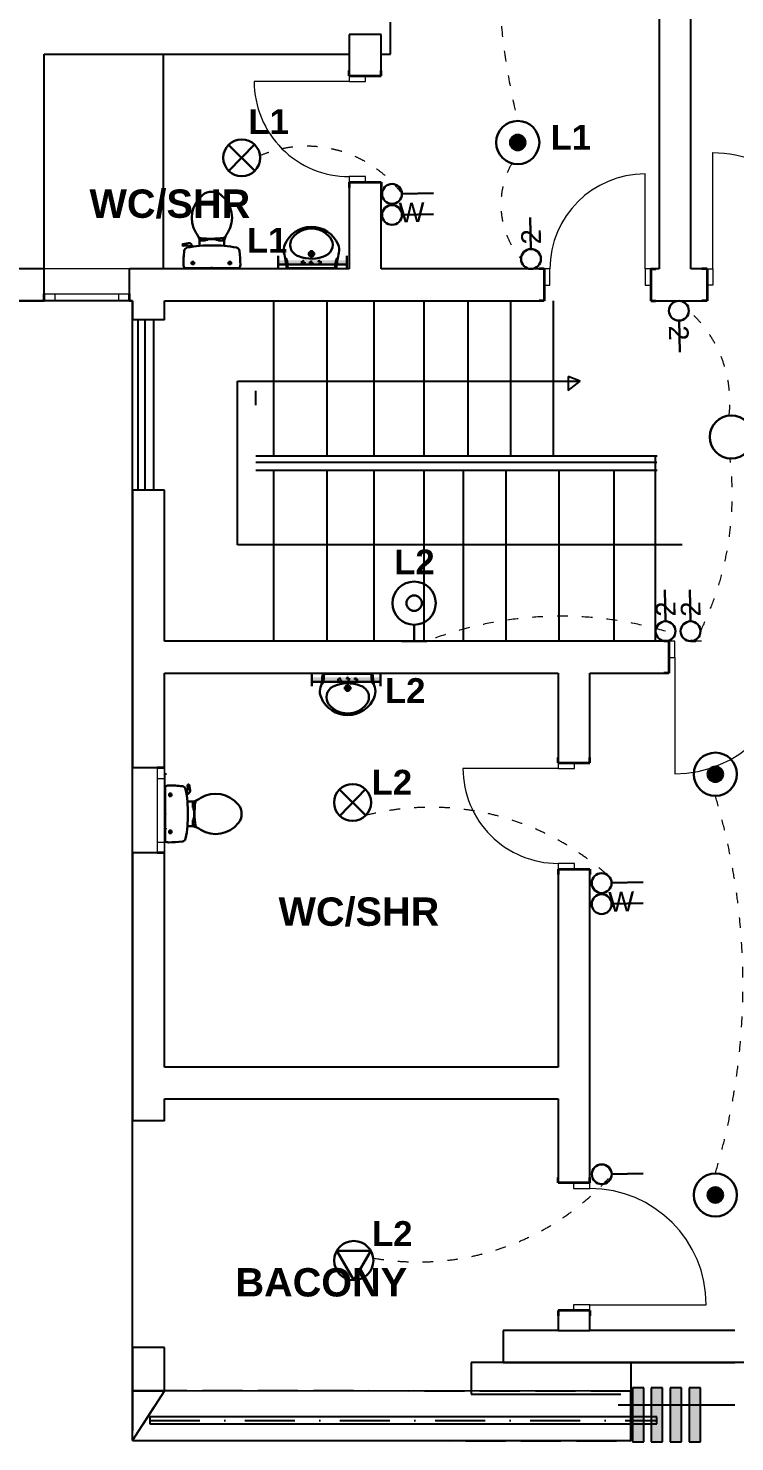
# Model space of a CAD drawing. Header units: inches. Extents: x 23 to 2032867, y 13 to 664695.
# Drawn here: x 174347 to 179328, y 297872 to 307837 of the extents above; entities that cross this region are included whole.
import ezdxf
from ezdxf.enums import TextEntityAlignment as Align

# ---------------------------------------------------------------- set-up
doc = ezdxf.new("R2010")
doc.units = ezdxf.units.IN
doc.header["$MEASUREMENT"] = 0
for name, pattern in [('DASHED1', [1, 0.3, -0.4, 0.3]), ('Dot & Dashed', [670.277762, 352.777767, -176.388884, 0, -141.111112]), ('Hidden Line', [391.222223, 282.222223, -109])]:
    doc.linetypes.add(name, pattern=pattern)
for name, color, linetype, lineweight, true_color in [('2D Drafting - General_Pen_No__62', 7, 'Continuous', 20, 0xaaaaaa), ('2D Drafting - General_Pen_No__82', 7, 'Continuous', 20, 0xaaaaaa), ('Annotation - Text_Pen_No__86', 7, 'Continuous', 20, 0x5555ff), ('ARCHICAD Doors_Pen_No__23', 7, 'Continuous', 20, 0xff6600), ('ARCHICAD Doors_Pen_No__3', 7, 'Continuous', 18, 0xff6600), ('ARCHICAD Windows_Pen_No__23', 7, 'Continuous', 20, 0xff6600), ('ARCHICAD Windows_Pen_No__3', 7, 'Continuous', 18, 0xff6600), ('Structural - Bearing_Pen_No__160', 7, 'Continuous', 20, 0xb4a35c), ('Structural - Bearing_Pen_No__87', 7, 'Continuous', 20, 0x6a6a6a), ('Structural - Bearing_Pen_No__89', 7, 'Continuous', 20, 0x71cebe)]:
    doc.layers.add(name, color=color, linetype=linetype, lineweight=lineweight, true_color=true_color)
for name, color, linetype, lineweight in [('ARCHICAD Doors_Pen_No__27', 7, 'Continuous', 35), ('ARCHICAD Windows_Pen_No__27', 7, 'Continuous', 35), ('Building', 8, 'Continuous', 18), ('Interior - Furniture _Pen_No__16', 124, 'Continuous', 20), ('Interior - Furniture _Pen_No__75', 6, 'Continuous', 20), ('Structural - Bearing_Pen_No__27', 7, 'Continuous', 35)]:
    doc.layers.add(name, color=color, linetype=linetype, lineweight=lineweight)
doc.layers.add('E-inst', color=3, linetype='Continuous')
doc.layers.add('E-inst.', color=3, linetype='Continuous')
doc.styles.add('GENERATED_STYLE_2', font='arialbd.ttf')
doc.styles.add('NEW', font='swisseb.ttf', dxfattribs={"width": 0.75})
doc.styles.add('ORIG2', font='ORIG2')

msp = doc.modelspace()

# ---------------------------------------------------------------- hatches: boundary and pattern name
at = {"layer": 'E-inst.', "lineweight": 30}
for points in [[(177743.939, 307031.467, -1), (177852.638, 307031.467, -1)], [(179136.946, 302577.728, -1), (179245.644, 302577.728, -1)], [(179136.946, 299611.231, -1), (179245.644, 299611.231, -1)]]:
    msp.add_hatch(color=256, dxfattribs=at).paths.add_polyline_path(points)
h = msp.add_hatch(color=256, dxfattribs=at)
h.dxf.hatch_style = 1
h.paths.add_polyline_path([(176594.139, 306201.527), (176594.139, 306171.191), (176109.852, 306171.191), (176109.852, 306186.359), (176109.852, 306201.527)])
h = msp.add_hatch(color=256, dxfattribs=at)
h.dxf.hatch_style = 1
h.paths.add_polyline_path([(176830.744, 303260.054), (176830.744, 303229.719), (176346.458, 303229.719), (176346.458, 303244.886), (176346.458, 303260.054)])
at = {"layer": 'Structural - Bearing_Pen_No__160', "linetype": 'Continuous', "lineweight": 25}
for points in [[(178606.318, 298250.656), (178606.318, 297871.626), (178686.318, 297871.626), (178686.318, 298250.656)], [(178738.152, 298250.656), (178738.152, 297871.626), (178818.152, 297871.626), (178818.152, 298250.656)], [(178872.903, 298250.656), (178872.903, 297871.626), (178952.903, 297871.626), (178952.903, 298250.656)], [(179007.655, 298250.656), (179007.655, 297871.626), (179087.655, 297871.626), (179087.655, 298250.656)]]:
    msp.add_hatch(color=8, dxfattribs=at).paths.add_polyline_path(points)

# ---------------------------------------------------------------- linework, layer by layer
at = {"color": 8, "linetype": 'Hidden Line'}
for p, q in [((175307.157, 298230.534), (175082.157, 298230.699)), ((175082.157, 298230.699), (175082.157, 297880.699)), ((175307.157, 298230.534), (175082.157, 297880.699)), ((175082.157, 297880.699), (175307.157, 298230.534)), ((178595.776, 298228.119), (175307.157, 298230.534)), ((178595.519, 297878.12), (178595.776, 298228.119)), ((175082.157, 297880.699), (178595.519, 297878.12))]:
    msp.add_line(p, q, dxfattribs=at)
at = {"layer": '2D Drafting - General_Pen_No__62', "color": 8, "linetype": 'Continuous', "lineweight": 25}
for p, q in [((175823.368, 304194.263), (175823.368, 305348.581)), ((175823.368, 305348.581), (178237.276, 305348.581)), ((178237.276, 305348.581), (178152.603, 305382.088)), ((178152.603, 305382.088), (178152.603, 305283.014)), ((178152.603, 305283.014), (178237.276, 305348.581)), ((178956.353, 304194.263), (175823.368, 304194.263))]:
    msp.add_line(p, q, dxfattribs=at)
at = {"layer": '2D Drafting - General_Pen_No__82', "color": 8, "linetype": 'Continuous', "lineweight": 25}
for p, q in [((176077.803, 304826.445), (176077.803, 305915.655)), ((176077.803, 304826.445), (176077.803, 305915.655)), ((176453.706, 304826.445), (176453.706, 305915.655)), ((176453.706, 304826.445), (176453.706, 305915.655)), ((176786.721, 304826.445), (176786.721, 305915.655)), ((176786.721, 304826.445), (176786.721, 305915.655)), ((177138.874, 304826.445), (177138.874, 305915.655)), ((177138.874, 304826.445), (177138.874, 305915.655)), ((177449.394, 304826.445), (177449.394, 305915.655)), ((177449.394, 304826.445), (177449.394, 305915.655)), ((177749.394, 304826.445), (177749.394, 305915.655)), ((177749.394, 304826.445), (177749.394, 305915.655)), ((178049.394, 304826.445), (178049.394, 305915.655)), ((178049.394, 304826.445), (178049.394, 305915.655)), ((175119.538, 305778.606), (175119.538, 304586.033)), ((175119.538, 305778.606), (175119.538, 304586.033)), ((175169.992, 305778.606), (175169.992, 304586.033)), ((175169.992, 305778.606), (175169.992, 304586.033)), ((175231.254, 305784.542), (175231.254, 304577.481)), ((175231.254, 305784.542), (175231.254, 304577.481)), ((175951.659, 305179.292), (175951.659, 305279.665)), ((175951.659, 305179.292), (175951.659, 305279.665)), ((175951.659, 304822.893), (178780.308, 304822.893)), ((175951.659, 304822.893), (178780.308, 304822.893)), ((175951.659, 304778.283), (178779.43, 304778.283)), ((175951.659, 304778.283), (178779.43, 304778.283)), ((178768.028, 304826.445), (178768.028, 303515.801)), ((178768.028, 304826.445), (178768.028, 303515.801)), ((175951.659, 304722.52), (178780.308, 304722.52)), ((175951.659, 304722.52), (178780.308, 304722.52)), ((176077.803, 303515.801), (176077.803, 304726.071)), ((176077.803, 303515.801), (176077.803, 304726.071)), ((176453.706, 303515.801), (176453.706, 304726.071)), ((176453.706, 303515.801), (176453.706, 304726.071)), ((176786.721, 303515.801), (176786.721, 304726.071)), ((176786.721, 303515.801), (176786.721, 304726.071)), ((177138.874, 303515.801), (177138.874, 304726.071)), ((177138.874, 303515.801), (177138.874, 304726.071)), ((177415.718, 303515.801), (177415.718, 304726.071)), ((177415.718, 303515.801), (177415.718, 304726.071)), ((177715.718, 303515.801), (177715.718, 304726.071)), ((177715.718, 303515.801), (177715.718, 304726.071)), ((178089.511, 303515.801), (178089.511, 304726.071)), ((178089.511, 303515.801), (178089.511, 304726.071)), ((178478.294, 303515.801), (178478.294, 304726.071)), ((178478.294, 303515.801), (178478.294, 304726.071))]:
    msp.add_line(p, q, dxfattribs=at)
at = {"layer": 'ARCHICAD Doors_Pen_No__23', "color": 8, "linetype": 'Continuous'}
for p, q in [((176609.892, 307501.344), (176609.892, 307461.344)), ((176724.892, 307501.344), (176609.892, 307501.344)), ((176609.892, 307461.344), (176724.892, 307461.344)), ((176724.892, 307461.344), (176724.892, 307501.344)), ((176724.892, 306791.344), (176609.892, 306791.344)), ((176609.892, 306791.344), (176609.892, 306751.344)), ((176609.892, 306751.344), (176724.892, 306751.344)), ((176724.892, 306751.344), (176724.892, 306791.344)), ((178025.436, 306140.445), (177985.436, 306140.445)), ((177985.436, 306140.445), (177985.436, 306025.445)), ((178025.436, 306025.445), (178025.436, 306140.445)), ((178735.436, 306140.445), (178695.436, 306140.445)), ((178695.436, 306140.445), (178695.436, 306025.445)), ((178735.436, 306025.445), (178735.436, 306140.445)), ((179132.718, 306140.445), (179172.718, 306140.445)), ((179132.718, 306025.445), (179132.718, 306140.445)), ((179172.718, 306140.445), (179172.718, 306025.445)), ((177985.436, 306025.445), (178025.436, 306025.445)), ((178695.436, 306025.445), (178735.436, 306025.445)), ((179172.718, 306025.445), (179132.718, 306025.445)), ((178904.481, 303515.801), (178864.481, 303515.801)), ((178864.481, 303515.801), (178864.481, 303400.801)), ((178904.481, 303400.801), (178904.481, 303515.801)), ((179093.43, 303515.801), (179053.43, 303515.801)), ((178864.481, 303400.801), (178904.481, 303400.801)), ((178082.133, 302658.946), (178082.133, 302618.946)), ((178197.133, 302658.946), (178082.133, 302658.946)), ((178197.133, 302618.946), (178197.133, 302658.946)), ((178082.133, 302618.946), (178197.133, 302618.946)), ((178197.133, 301948.946), (178082.133, 301948.946)), ((178082.133, 301948.946), (178082.133, 301908.946)), ((178082.133, 301908.946), (178197.133, 301908.946)), ((178197.133, 301908.946), (178197.133, 301948.946)), ((178192.133, 299696.815), (178192.133, 299656.815)), ((178307.133, 299696.815), (178192.133, 299696.815)), ((178307.133, 299656.815), (178307.133, 299696.815)), ((178192.133, 299656.815), (178307.133, 299656.815)), ((178307.133, 298836.815), (178192.133, 298836.815)), ((178192.133, 298836.815), (178192.133, 298796.815)), ((178192.133, 298796.815), (178307.133, 298796.815)), ((178307.133, 298796.815), (178307.133, 298836.815))]:
    msp.add_line(p, q, dxfattribs=at)
at = {"layer": 'ARCHICAD Doors_Pen_No__27', "color": 8, "linetype": 'Continuous'}
for p, q in [((176609.892, 307501.344), (176609.892, 307538.344)), ((176834.892, 307501.344), (176834.892, 307538.344)), ((176609.892, 307501.344), (176724.892, 307501.344)), ((176724.892, 307501.344), (176834.892, 307501.344)), ((176609.892, 306751.344), (176724.892, 306751.344)), ((176609.892, 306751.344), (176609.892, 306714.344)), ((176724.892, 306751.344), (176834.892, 306751.344)), ((176834.892, 306751.344), (176834.892, 306714.344)), ((177985.436, 306140.445), (177948.436, 306140.445)), ((177985.436, 306140.445), (177985.436, 306025.445)), ((178735.436, 306140.445), (178735.436, 306025.445)), ((178735.436, 306140.445), (178772.436, 306140.445)), ((179132.718, 306140.445), (179095.718, 306140.445)), ((179132.718, 306140.445), (179132.718, 306025.445)), ((177985.436, 306025.445), (177985.436, 305915.445)), ((178735.436, 306025.445), (178735.436, 305915.445)), ((179132.718, 306025.445), (179132.718, 305915.445)), ((177985.436, 305915.445), (177948.436, 305915.445)), ((178735.436, 305915.445), (178772.436, 305915.445)), ((179132.718, 305915.445), (179095.718, 305915.445)), ((178864.481, 303515.801), (178827.481, 303515.801)), ((178864.481, 303515.801), (178864.481, 303400.801)), ((179053.43, 303515.801), (179016.43, 303515.801)), ((178864.481, 303400.801), (178864.481, 303290.801)), ((178864.481, 303290.801), (178827.481, 303290.801)), ((178082.133, 302658.946), (178082.133, 302695.946)), ((178082.133, 302658.946), (178197.133, 302658.946)), ((178197.133, 302658.946), (178307.133, 302658.946)), ((178307.133, 302658.946), (178307.133, 302695.946)), ((178082.133, 301908.946), (178197.133, 301908.946)), ((178082.133, 301908.946), (178082.133, 301871.946)), ((178197.133, 301908.946), (178307.133, 301908.946)), ((178307.133, 301908.946), (178307.133, 301871.946)), ((178082.133, 299696.815), (178082.133, 299733.815)), ((178192.133, 299696.815), (178082.133, 299696.815)), ((178307.133, 299696.815), (178192.133, 299696.815)), ((178307.133, 299696.815), (178307.133, 299733.815)), ((178192.133, 298796.815), (178082.133, 298796.815)), ((178082.133, 298796.815), (178082.133, 298759.815)), ((178307.133, 298796.815), (178192.133, 298796.815)), ((178307.133, 298796.815), (178307.133, 298759.815))]:
    msp.add_line(p, q, dxfattribs=at)
at = {"layer": 'ARCHICAD Doors_Pen_No__3', "color": 8, "linetype": 'Continuous'}
for p, q in [((176609.892, 307461.344), (175939.892, 307461.344)), ((179172.718, 306140.445), (179172.718, 306960.445)), ((178695.436, 306140.445), (178695.436, 306810.445)), ((178904.481, 303400.801), (178904.481, 302580.801)), ((178082.133, 302618.946), (177412.133, 302618.946)), ((178307.133, 298836.815), (179127.133, 298836.815))]:
    msp.add_line(p, q, dxfattribs=at)
for centre, major_axis, start_param, end_param in [((176609.892, 307461.344), (473.762, 473.762), 2.35619449, 3.92699082), ((178695.436, 306140.445), (-473.762, 473.762), -0.78539816, 0.78539816), ((178904.481, 303400.801), (579.828, 579.828), 3.92699082, 5.49778714), ((178082.133, 302618.946), (473.762, 473.762), 2.35619449, 3.92699082), ((178307.133, 298836.815), (-579.828, 579.828), 3.92699082, 5.49778714)]:
    msp.add_ellipse(centre, major_axis=major_axis, ratio=1, start_param=start_param, end_param=end_param, dxfattribs=at)
at = {"layer": 'ARCHICAD Doors_Pen_No__3', "color": 8, "linetype": 'Continuous', "extrusion": (0, 0, -1)}
msp.add_ellipse((179172.718, 306140.445), major_axis=(-579.828, 579.828), ratio=1, start_param=0.78539816, end_param=2.35619449, dxfattribs=at)
at = {"layer": 'ARCHICAD Windows_Pen_No__23', "color": 8, "linetype": 'Continuous'}
for p, q in [((174459.907, 305965.445), (174534.907, 305965.445)), ((174534.907, 305965.445), (174534.907, 305915.445)), ((174984.907, 305915.445), (174984.907, 305965.445)), ((174984.907, 305965.445), (175059.907, 305965.445)), ((174534.907, 305915.445), (174459.907, 305915.445)), ((175059.907, 305915.445), (174984.907, 305915.445)), ((175257.157, 302622.449), (175257.157, 302547.449)), ((175307.157, 302547.449), (175307.157, 302622.449)), ((175257.157, 302547.449), (175307.157, 302547.449)), ((175307.157, 302097.449), (175257.157, 302097.449)), ((175257.157, 302097.449), (175257.157, 302022.449)), ((175307.157, 302022.449), (175307.157, 302097.449))]:
    msp.add_line(p, q, dxfattribs=at)
at = {"layer": 'ARCHICAD Windows_Pen_No__27', "color": 8, "linetype": 'Continuous'}
for p, q in [((174459.907, 305915.445), (174459.907, 305965.445)), ((175059.907, 305915.445), (175059.907, 305965.445)), ((175307.157, 302622.449), (175257.157, 302622.449)), ((175307.157, 302022.449), (175257.157, 302022.449))]:
    msp.add_line(p, q, dxfattribs=at)
at = {"layer": 'ARCHICAD Windows_Pen_No__3', "color": 8, "linetype": 'Continuous'}
for p, q in [((175059.907, 306140.445), (174459.907, 306140.445)), ((174534.907, 305965.445), (174984.907, 305965.445)), ((175059.907, 305915.445), (174459.907, 305915.445)), ((174984.907, 305915.445), (174534.907, 305915.445)), ((175082.157, 302622.449), (175082.157, 302022.449)), ((175307.157, 302622.449), (175307.157, 302022.449)), ((175257.157, 302547.449), (175257.157, 302097.449)), ((175307.157, 302097.449), (175307.157, 302547.449))]:
    msp.add_line(p, q, dxfattribs=at)
at = {"layer": 'Building', "linetype": 'Continuous', "lineweight": 30, "ltscale": 1000}
for p, q in [((175563.308, 306356.812), (175563.308, 306341.647)), ((175563.308, 306341.647), (175597.392, 306341.647)), ((175589.6, 306341.647), (175589.6, 306354.67)), ((175597.392, 306341.647), (175597.392, 306354.221)), ((175597.392, 306345.775), (175614.394, 306345.775)), ((175669.481, 306349.515), (175614.394, 306349.515)), ((175614.394, 306345.775), (175614.394, 306349.515)), ((175669.481, 306345.775), (175669.481, 306349.515)), ((175686.483, 306345.775), (175669.481, 306345.775)), ((175686.483, 306341.647), (175686.483, 306355.077)), ((175720.567, 306341.647), (175686.483, 306341.647)), ((175694.275, 306341.647), (175694.275, 306355.677)), ((175720.567, 306358.33), (175720.567, 306341.647)), ((175435.786, 306305.494), (175434.409, 306310.38)), ((175437.585, 306315.29), (175477.987, 306321.312)), ((175469.131, 306306.375), (175440.026, 306302.686)), ((175477.735, 306300.25), (175479.412, 306292.286)), ((175500.409, 306304.528), (175477.923, 306299.359)), ((175502.811, 306296.111), (175499.592, 306307.391)), ((175555.534, 306326.302), (175555.534, 306302.518)), ((175728.341, 306302.518), (175728.341, 306326.302)), ((175448.547, 306146.778), (175835.328, 306146.778)), ((176167.884, 306145.005), (176519.657, 306145.005)), ((176167.884, 306145.005, -1683.122), (176519.657, 306145.005, -1683.122)), ((176177.998, 306145.005), (176176.123, 306167.352)), ((176177.998, 306145.005, -1683.122), (176176.123, 306167.352, -1683.122)), ((176509.543, 306145.005), (176511.419, 306167.352)), ((176509.543, 306145.005, -1683.122), (176511.419, 306167.352, -1683.122)), ((176774.896, 303286.24), (176423.124, 303286.24)), ((176774.896, 303286.24, -1683.122), (176423.124, 303286.24, -1683.122)), ((176433.238, 303286.24), (176431.362, 303263.893)), ((176433.238, 303286.24, -1683.122), (176431.362, 303263.893, -1683.122)), ((176764.782, 303286.24), (176766.658, 303263.893)), ((176764.782, 303286.24, -1683.122), (176766.658, 303263.893, -1683.122)), ((175313.491, 302491.337), (175313.491, 302104.557)), ((175466.962, 302462.149), (175458.999, 302460.472)), ((175471.241, 302439.476), (175466.071, 302461.961)), ((175473.088, 302470.753), (175469.399, 302499.858)), ((175472.207, 302504.098), (175477.092, 302505.475)), ((175482.003, 302502.299), (175488.025, 302461.897)), ((175462.823, 302437.074), (175474.103, 302440.292)), ((175493.015, 302384.35), (175469.231, 302384.35)), ((175508.36, 302376.577), (175508.36, 302342.492)), ((175523.524, 302376.577), (175508.36, 302376.577)), ((175508.36, 302350.284), (175521.382, 302350.284)), ((175508.36, 302342.492), (175520.933, 302342.492)), ((175508.36, 302219.317), (175508.36, 302253.401)), ((175508.36, 302253.401), (175521.79, 302253.401)), ((175512.487, 302342.492), (175512.487, 302325.49)), ((175512.487, 302325.49), (175516.227, 302325.49)), ((175512.487, 302253.401), (175512.487, 302270.403)), ((175512.487, 302270.403), (175516.227, 302270.403)), ((175516.227, 302270.403), (175516.227, 302325.49)), ((175469.231, 302211.543), (175493.015, 302211.543)), ((175508.36, 302245.609), (175522.389, 302245.609)), ((175525.042, 302219.317), (175508.36, 302219.317))]:
    msp.add_line(p, q, dxfattribs=at)
at = {"layer": 'Building', "linetype": 'Continuous', "lineweight": 30, "ltscale": 50}
for p, q in [((176370.119, 306245.887), (176317.422, 306245.887)), ((176370.119, 306245.887, -1683.122), (176317.422, 306245.887, -1683.122)), ((176343.771, 306218.622), (176343.771, 306272.823)), ((176343.771, 306218.622, -1683.122), (176343.771, 306272.823, -1683.122)), ((175491.26, 306181.843), (175523.004, 306181.843)), ((175507.132, 306197.715), (175507.132, 306165.972)), ((175752.942, 306181.843), (175784.96, 306181.843)), ((175768.951, 306197.852), (175768.951, 306165.834)), ((176572.661, 303185.358), (176625.359, 303185.358)), ((176572.661, 303185.358, -1683.122), (176625.359, 303185.358, -1683.122)), ((176599.01, 303212.623), (176599.01, 303158.423)), ((176599.01, 303212.623, -1683.122), (176599.01, 303158.423, -1683.122)), ((175348.556, 302448.624), (175348.556, 302416.881)), ((175364.427, 302432.752), (175332.684, 302432.752)), ((175364.565, 302170.933), (175332.547, 302170.933)), ((175348.556, 302186.942), (175348.556, 302154.924))]:
    msp.add_line(p, q, dxfattribs=at)
at = {"layer": 'Building', "linetype": 'Continuous', "ltscale": 200}
for p, q in [((175648.271, 306140.445), (175635.604, 306153.112)), ((175635.604, 306153.112), (175635.604, 306140.445)), ((175635.604, 306140.445), (175648.271, 306153.112)), ((175648.271, 306153.112), (175648.271, 306140.445)), ((175307.157, 302291.613), (175319.824, 302304.28)), ((175319.824, 302304.28), (175307.157, 302304.28)), ((175307.157, 302304.28), (175319.824, 302291.613)), ((175319.824, 302291.613), (175307.157, 302291.613))]:
    msp.add_line(p, q, dxfattribs=at)
at = {"layer": 'Building', "linetype": 'DASHED1', "lineweight": 30, "ltscale": 50}
for p, q in [((176269.977, 306188.69), (176305.357, 306188.69)), ((176269.977, 306188.69, -1683.122), (176305.357, 306188.69, -1683.122)), ((176287.667, 306171.648), (176287.667, 306206.572)), ((176287.667, 306171.648, -1683.122), (176287.667, 306206.572, -1683.122)), ((176326.081, 306184.278), (176361.461, 306184.278)), ((176326.081, 306184.278, -1683.122), (176361.461, 306184.278, -1683.122)), ((176343.771, 306167.235), (176343.771, 306202.16)), ((176343.771, 306167.235, -1683.122), (176343.771, 306202.16, -1683.122)), ((176417.565, 306188.69), (176382.185, 306188.69)), ((176417.565, 306188.69, -1683.122), (176382.185, 306188.69, -1683.122)), ((176399.875, 306171.648), (176399.875, 306206.572)), ((176399.875, 306171.648, -1683.122), (176399.875, 306206.572, -1683.122)), ((176542.906, 303259.598), (176542.906, 303224.673)), ((176542.906, 303259.598, -1683.122), (176542.906, 303224.673, -1683.122)), ((176616.7, 303246.968), (176581.32, 303246.968)), ((176616.7, 303246.968, -1683.122), (176581.32, 303246.968, -1683.122)), ((176599.01, 303264.01), (176599.01, 303229.086)), ((176599.01, 303264.01, -1683.122), (176599.01, 303229.086, -1683.122)), ((176655.114, 303259.598), (176655.114, 303224.673)), ((176655.114, 303259.598, -1683.122), (176655.114, 303224.673, -1683.122)), ((176525.216, 303242.555), (176560.596, 303242.555)), ((176525.216, 303242.555, -1683.122), (176560.596, 303242.555, -1683.122)), ((176672.804, 303242.555), (176637.424, 303242.555)), ((176672.804, 303242.555, -1683.122), (176637.424, 303242.555, -1683.122))]:
    msp.add_line(p, q, dxfattribs=at)
at = {"layer": 'Building', "linetype": 'Continuous', "lineweight": 30, "ltscale": 200}
for p, q in [((176348.331, 306140.445), (176339.211, 306149.565)), ((176339.211, 306149.565), (176339.211, 306140.445)), ((176339.211, 306140.445), (176348.331, 306149.565)), ((176348.331, 306140.445, -1683.122), (176339.211, 306149.565, -1683.122)), ((176339.211, 306149.565, -1683.122), (176339.211, 306140.445, -1683.122)), ((176339.211, 306140.445, -1683.122), (176348.331, 306149.565, -1683.122)), ((176348.331, 306149.565), (176348.331, 306140.445)), ((176348.331, 306149.565, -1683.122), (176348.331, 306140.445, -1683.122)), ((176594.45, 303281.68), (176594.45, 303290.801)), ((176594.45, 303290.801), (176603.57, 303281.68)), ((176603.57, 303290.801), (176594.45, 303281.68)), ((176594.45, 303281.68, -1683.122), (176594.45, 303290.801, -1683.122)), ((176594.45, 303290.801, -1683.122), (176603.57, 303281.68, -1683.122)), ((176603.57, 303290.801, -1683.122), (176594.45, 303281.68, -1683.122)), ((176603.57, 303281.68), (176603.57, 303290.801)), ((176603.57, 303281.68, -1683.122), (176603.57, 303290.801, -1683.122))]:
    msp.add_line(p, q, dxfattribs=at)
at = {"layer": 'Building', "linetype": 'Continuous', "lineweight": 30, "ltscale": 1000}
for centre, radius in [((176343.771, 306245.887), 18.608), ((176343.771, 306245.887, -1683.122), 18.608), ((176343.771, 306245.887), 10.99), ((176343.771, 306245.887, -1683.122), 10.99), ((176599.01, 303185.358), 18.608), ((176599.01, 303185.358, -1683.122), 18.608), ((176599.01, 303185.358), 10.99), ((176599.01, 303185.358, -1683.122), 10.99)]:
    msp.add_circle(centre, radius, dxfattribs=at)
at = {"layer": 'Building', "linetype": 'Continuous', "lineweight": 30, "ltscale": 50}
for centre in [(175507.132, 306181.843), (175768.951, 306181.843), (175348.556, 302432.752), (175348.556, 302170.933)]:
    msp.add_circle(centre, 9.351, dxfattribs=at)
at = {"layer": 'Building', "linetype": 'DASHED1', "lineweight": 30, "ltscale": 50}
for centre in [(176287.667, 306188.69), (176287.667, 306188.69, -1683.122), (176343.771, 306184.278), (176343.771, 306184.278, -1683.122), (176399.875, 306188.69), (176399.875, 306188.69, -1683.122), (176542.906, 303242.555), (176542.906, 303242.555, -1683.122), (176599.01, 303246.968), (176599.01, 303246.968, -1683.122), (176655.114, 303242.555), (176655.114, 303242.555, -1683.122)]:
    msp.add_circle(centre, 9.504, dxfattribs=at)
at = {"layer": 'Building', "linetype": 'Continuous', "lineweight": 30, "ltscale": 1000}
for centre, radius, start, end in [((175704.637, 306502.153), 204.567, 129.1208282, 211.0923054), ((175641.937, 306579.247), 105.195, 50.8791806, 129.1208282), ((175579.238, 306502.153), 204.567, 328.9077103, 50.8791806), ((176343.776, 306233.759), 203.147, 22.4424723, 158.1531127), ((176343.776, 306233.759, -1683.122), 203.147, 22.4424723, 158.1531127), ((175829.734, 306577.593), 350.65, 211.0923054, 213.8429316), ((175454.968, 306326.302), 100.566, 0.0000019, 33.8429404), ((175564.914, 306372.313), 15.584, 217.7817379, 264.3005444), ((175635.014, 307074.686), 721.447, 264.3005444, 276.9358206), ((175720.252, 306373.989), 15.584, 276.9358105, 322.5800182), ((175828.907, 306326.302), 100.566, 146.1570684, 180), ((175454.142, 306577.593), 350.65, 326.1570702, 328.9077103), ((176277.702, 306309.91), 83.628, 141.6817737, 253.2461383), ((176277.702, 306309.91, -1683.122), 83.628, 141.6817737, 253.2461383), ((176343.771, 306256.877), 168.347, 38.53754, 141.4625075), ((176343.771, 306256.877, -1683.122), 168.347, 38.53754, 141.4625075), ((176410.795, 306310.262), 82.661, 295.2174734, 38.537704), ((176410.795, 306310.262, -1683.122), 82.661, 295.2174734, 38.537704), ((175438.159, 306311.437), 3.896, 98.4778948, 195.7397884), ((175439.536, 306306.551), 3.896, 195.7397884, 277.2238087), ((176337.406, 306168.307), 896.106, 173.6508475, 180), ((175472.754, 306264.517), 26.118, 100.7270761, 173.6508475), ((175641.937, 305371.451), 935.068, 95.3019114, 100.7270761), ((175470.11, 306298.645), 7.792, 11.8886154, 97.22379), ((175480.859, 306302.045), 19.481, 15.9271971, 98.4778948), ((175641.757, 305373.391), 933.119, 84.6980974, 95.3019114), ((175641.937, 305371.451), 935.068, 79.2903908, 84.6980974), ((175810.779, 306264.2), 26.494, 6.330877, 79.2903908), ((174946.469, 306168.307), 896.106, 0.0000019, 6.330877), ((176252.004, 306271.565), 103.901, 157.5093438, 189.5474663), ((176252.004, 306271.565, -1683.122), 103.901, 157.5093438, 189.5474663), ((175585.634, 306103.518), 583.726, 4.075602, 14.9730049), ((175585.634, 306103.518, -1683.122), 583.726, 4.075602, 14.9730049), ((176269.509, 306260.997), 124.156, 155.8931025, 156.0931451), ((176269.509, 306260.997, -1683.122), 124.156, 155.8931025, 156.0931451), ((176343.418, 306450.237), 238.006, 247.8276538, 295.5349405), ((176343.418, 306450.237, -1683.122), 238.006, 247.8276538, 295.5349405), ((177101.907, 306103.518), 583.726, 165.0270052, 175.9244355), ((177101.907, 306103.518, -1683.122), 583.726, 165.0270052, 175.9244355), ((176435.538, 306271.565), 103.901, 350.4525984, 22.4906661), ((176435.538, 306271.565, -1683.122), 103.901, 350.4525984, 22.4906661), ((175475.113, 306167.706), 33.819, 178.9808265, 218.2302081), ((175808.762, 306167.706), 33.819, 321.7697938, 1.0191617), ((176072.222, 306167.352), 103.901, 0.0000006, 30.0992783), ((176072.222, 306167.352, -1683.122), 103.901, 0.0000006, 30.0992783), ((176615.32, 306167.352), 103.901, 149.9007316, 180.0000094), ((176615.32, 306167.352, -1683.122), 103.901, 149.9007316, 180.0000094), ((175840.874, 303327.727), 583.726, 345.0270052, 355.9244355), ((175840.874, 303327.727, -1683.122), 583.726, 345.0270052, 355.9244355), ((176327.461, 303263.893), 103.901, 329.9007316, 0.0000094), ((176327.461, 303263.893, -1683.122), 103.901, 329.9007316, 0.0000094), ((176870.559, 303263.893), 103.901, 180.0000006, 210.0992783), ((176870.559, 303263.893, -1683.122), 103.901, 180.0000006, 210.0992783), ((177357.146, 303327.727), 583.726, 184.075602, 194.9730049), ((177357.146, 303327.727, -1683.122), 583.726, 184.075602, 194.9730049), ((176507.243, 303159.68), 103.901, 170.4525984, 202.4906661), ((176507.243, 303159.68, -1683.122), 103.901, 170.4525984, 202.4906661), ((176531.986, 303120.983), 82.661, 115.2174734, 218.537704), ((176531.986, 303120.983, -1683.122), 82.661, 115.2174734, 218.537704), ((176599.363, 302981.008), 238.006, 67.8276538, 115.5349405), ((176599.363, 302981.008, -1683.122), 238.006, 67.8276538, 115.5349405), ((176665.079, 303121.336), 83.628, 321.6817737, 73.2461383), ((176665.079, 303121.336, -1683.122), 83.628, 321.6817737, 73.2461383), ((176690.777, 303159.68), 103.901, 337.5093438, 9.5474663), ((176690.777, 303159.68, -1683.122), 103.901, 337.5093438, 9.5474663), ((176599.005, 303197.487), 203.147, 202.4424723, 338.1531127), ((176599.005, 303197.487, -1683.122), 203.147, 202.4424723, 338.1531127), ((176599.01, 303174.369), 168.347, 218.53754, 321.4625075), ((176599.01, 303174.369, -1683.122), 168.347, 218.53754, 321.4625075), ((176673.271, 303170.249), 124.156, 335.8931025, 336.0931451), ((176673.271, 303170.249, -1683.122), 124.156, 335.8931025, 336.0931451), ((175334.418, 302464.771), 33.819, 88.9808265, 128.2302081), ((175335.02, 301602.478), 896.106, 83.6508475, 90), ((175431.229, 302467.13), 26.118, 10.7270761, 83.6508475), ((174538.164, 302297.947), 935.068, 5.3019114, 10.7270761), ((175465.357, 302469.774), 7.792, 281.8886154, 7.22379), ((175473.264, 302500.348), 3.896, 105.7397884, 187.2238087), ((175468.757, 302459.025), 19.481, 285.9271971, 8.4778948), ((175478.149, 302501.725), 3.896, 8.4778948, 105.7397884), ((174540.104, 302298.127), 933.119, 354.6980974, 5.3019114), ((175493.015, 302484.916), 100.566, 270.0000019, 303.8429404), ((176241.399, 302304.87), 721.447, 174.3005444, 186.9358206), ((175539.025, 302374.97), 15.584, 127.7817379, 174.3005444), ((175744.305, 302110.151), 350.65, 121.0923054, 123.8429316), ((175668.865, 302235.247), 204.567, 39.1208282, 121.0923054), ((175745.959, 302297.947), 105.195, 320.8791806, 39.1208282), ((174538.164, 302297.947), 935.068, 349.2903908, 354.6980974), ((175493.015, 302110.977), 100.566, 56.1570684, 90), ((175540.701, 302219.632), 15.584, 186.9358105, 232.5800181), ((175744.305, 302485.742), 350.65, 236.1570702, 238.9077103), ((175668.865, 302360.646), 204.567, 238.9077103, 320.8791806), ((175334.418, 302131.122), 33.819, 231.7697938, 271.0191617), ((175335.02, 302993.415), 896.106, 270.0000019, 276.330877), ((175430.912, 302129.105), 26.494, 276.330877, 349.2903908)]:
    msp.add_arc(centre, radius, start, end, dxfattribs=at)
at = {"layer": 'E-inst', "color": 3, "lineweight": 30}
for p, q in [((175759.038, 307014.81), (175944.971, 306832.811)), ((175761.004, 306830.844), (175943.004, 307016.777)), ((176981.676, 306670.815), (177204.229, 306675.029)), ((176981.676, 306522.452), (177204.229, 306526.666)), ((177890.085, 306280.331), (177885.87, 306502.885)), ((178935.559, 305775.559), (178939.774, 305553.005)), ((178838.822, 303655.687), (178834.608, 303878.241)), ((179014.948, 303655.687), (179010.733, 303878.241)), ((176541.044, 302469.417), (176726.977, 302287.417)), ((176543.011, 302285.451), (176725.011, 302471.384)), ((178459.486, 301811.758), (178682.04, 301815.973)), ((178459.486, 301663.395), (178682.04, 301667.61)), ((178460.309, 299758.777), (178682.863, 299762.991))]:
    msp.add_line(p, q, dxfattribs=at)
for centre, radius in [((175852.004, 306923.81), 130.091), ((176911.74, 306669.332), 69.951), ((176911.74, 306520.969), 69.951), ((177891.568, 306210.396), 69.951), ((178934.077, 305845.494), 69.951), ((178840.305, 303585.752), 69.951), ((179016.43, 303585.752), 69.951), ((176634.011, 302378.417), 130.091), ((178389.551, 301810.276), 69.951), ((178389.551, 301661.913), 69.951), ((178390.374, 299757.294), 69.951)]:
    msp.add_circle(centre, radius, dxfattribs=at)
at = {"layer": 'E-inst.', "lineweight": 30}
for p, q in [((176109.852, 306186.359), (176109.852, 306232.273)), ((176109.852, 306201.527), (176109.852, 306171.191)), ((176109.852, 306186.359), (176109.852, 306140.445)), ((176594.139, 306171.191), (176109.852, 306171.191)), ((176594.139, 306186.359), (176594.139, 306232.273)), ((176594.139, 306201.527), (176594.139, 306171.191)), ((176594.139, 306186.359), (176594.139, 306140.445)), ((177067.794, 303631.481), (177067.794, 303515.801)), ((177156.476, 303515.801), (176979.112, 303515.801)), ((176346.458, 303244.886), (176346.458, 303290.801)), ((176346.458, 303260.054), (176346.458, 303229.719)), ((176830.744, 303244.886), (176830.744, 303290.801)), ((176830.744, 303260.054), (176830.744, 303229.719)), ((176346.458, 303244.886), (176346.458, 303198.972)), ((176830.744, 303229.719), (176346.458, 303229.719)), ((176830.744, 303244.886), (176830.744, 303198.972)), ((176642.424, 299011.316), (176522.979, 299218.263)), ((176522.979, 299218.263), (176761.869, 299218.263)), ((176761.869, 299218.263), (176642.424, 299011.316))]:
    msp.add_line(p, q, dxfattribs=at)
for centre, radius in [((177798.289, 307031.467), 152.207), ((177798.289, 307031.467), 54.349), ((179303.794, 304955.512), 152.207), ((177067.794, 303783.688), 152.207), ((177067.794, 303783.688), 54.349), ((179191.295, 302577.728), 152.207), ((179191.295, 302577.728), 54.349), ((179191.295, 299611.231), 152.207), ((179191.295, 299611.231), 54.349), ((176642.424, 299149.26), 137.944)]:
    msp.add_circle(centre, radius, dxfattribs=at)
at = {"layer": 'E-inst.', "color": 6, "linetype": 'DASHED1', "lineweight": 20, "ltscale": 250}
for centre, radius, start, end in [((182480.465, 308338.615), 4822.516, 167.0932336, 193.8563947), ((176309.261, 306161.904), 843.286, 37.1199586, 112.8916304), ((178267.31, 306593.548), 587.748, 150.2730969, 220.6849507), ((178435.262, 305202.443), 858.492, 353.6129714, 48.507884), ((177122.329, 304549.779), 2187.887, 333.8565338, 6.6602562), ((178101.906, 301059.002), 2632.432, 73.7098973, 111.047814), ((174737.187, 301094.48), 4648.737, 343.3620354, 16.6379646), ((177184.862, 300484.783), 1859.879, 48.1416454, 104.2522024), ((177096.772, 300962.712), 1823.684, 259.9727191, 318.3791292)]:
    msp.add_arc(centre, radius, start, end, dxfattribs=at)
at = {"layer": 'E-inst.', "lineweight": 30}
msp.add_arc((177067.794, 303783.688), 152.207, 0, 180, dxfattribs=at)
at = {"layer": 'Interior - Furniture _Pen_No__16', "color": 8, "linetype": 'Continuous', "lineweight": 25}
for p, q in [((175203.778, 298047.071), (175203.778, 297997.071)), ((178777.625, 298047.071), (175203.778, 298047.071)), ((175203.778, 297997.071), (178777.625, 297997.071)), ((178777.625, 297997.071), (178777.625, 298047.071))]:
    msp.add_line(p, q, dxfattribs=at)
at = {"layer": 'Interior - Furniture _Pen_No__16', "color": 8, "linetype": 'Dot & Dashed', "lineweight": 25}
msp.add_line((175203.778, 298022.071), (178777.625, 298022.071), dxfattribs=at)
at = {"layer": 'Interior - Furniture _Pen_No__75', "color": 8, "linetype": 'Continuous', "lineweight": 25}
for p, q in [((175322.232, 302580.135), (175307.157, 302573.034)), ((175307.157, 302573.034), (175307.157, 302199.498)), ((175307.157, 302527.241), (175307.157, 302245.291)), ((175307.157, 302199.498), (175322.232, 302192.396))]:
    msp.add_line(p, q, dxfattribs=at)
at = {"layer": 'Structural - Bearing_Pen_No__27', "color": 8, "linetype": 'Continuous', "lineweight": 25}
for p, q in [((178794.175, 310656.203), (178794.175, 306140.445)), ((179019.175, 306140.445), (179019.175, 310656.203)), ((176899.977, 307655.237), (176899.977, 307880.237)), ((176834.892, 307793.703), (176609.892, 307793.703)), ((176609.892, 307793.703), (176609.892, 307501.344)), ((176834.892, 307501.344), (176834.892, 307793.703)), ((174459.907, 307655.237), (176609.892, 307655.237)), ((174459.907, 306140.445), (174459.907, 307655.237)), ((175298.804, 307655.237), (175298.804, 306140.445)), ((176834.892, 307655.237), (176899.977, 307655.237)), ((176609.892, 307501.344), (176609.892, 307538.344)), ((176834.892, 307501.344), (176834.892, 307538.344)), ((176609.892, 307501.344), (176724.892, 307501.344)), ((176724.892, 307501.344), (176834.892, 307501.344)), ((176609.892, 306751.344), (176609.892, 306714.344)), ((176609.892, 306751.344), (176724.892, 306751.344)), ((176609.892, 306751.344), (176609.892, 306140.445)), ((176724.892, 306751.344), (176834.892, 306751.344)), ((176834.892, 306751.344), (176834.892, 306714.344)), ((176834.892, 306140.445), (176834.892, 306751.344)), ((174459.907, 306140.445), (174234.907, 306140.445)), ((174459.907, 305965.445), (174459.907, 306140.445)), ((175059.907, 305965.445), (175059.907, 306140.445)), ((176609.892, 306140.445), (175059.907, 306140.445)), ((177985.435, 306140.445), (176834.892, 306140.445)), ((177985.436, 306140.445), (177948.436, 306140.445)), ((177985.436, 306140.445), (177985.436, 306025.445)), ((178794.175, 306140.445), (178735.435, 306140.445)), ((178735.436, 306140.445), (178772.436, 306140.445)), ((178735.436, 306140.445), (178735.436, 306025.445)), ((179132.718, 306140.445), (179019.175, 306140.445)), ((179132.718, 306140.445), (179095.718, 306140.445)), ((179132.718, 306140.445), (179132.718, 306025.445)), ((174459.907, 305915.445), (174459.907, 305965.445)), ((175059.907, 305915.445), (175059.907, 305965.445)), ((177985.436, 306025.445), (177985.436, 305915.445)), ((178735.436, 306025.445), (178735.436, 305915.445)), ((179132.718, 306025.445), (179132.718, 305915.445)), ((174234.907, 305915.445), (174459.907, 305915.445)), ((175059.907, 305915.445), (175082.157, 305915.445)), ((175082.157, 305915.445), (175082.157, 305781.012)), ((175307.157, 305915.445), (177985.435, 305915.445)), ((175307.157, 305781.012), (175307.157, 305915.445)), ((177985.436, 305915.445), (177948.436, 305915.445)), ((178735.435, 305915.445), (179132.718, 305915.445)), ((178735.436, 305915.445), (178772.436, 305915.445)), ((179132.718, 305915.445), (179095.718, 305915.445)), ((175307.157, 305781.012), (175082.157, 305781.012)), ((175307.157, 304581.012), (175082.157, 304581.012)), ((175082.157, 304581.012), (175082.157, 303290.801)), ((175307.157, 303515.801), (175307.157, 304581.012)), ((178864.481, 303515.801), (175307.157, 303515.801)), ((178864.481, 303515.801), (178827.481, 303515.801)), ((178864.481, 303515.801), (178864.481, 303400.801)), ((179053.43, 303515.801), (179016.43, 303515.801)), ((178864.481, 303400.801), (178864.481, 303290.801)), ((175082.157, 303290.801), (175082.157, 302622.449)), ((175307.157, 303290.801), (178082.133, 303290.801)), ((175307.157, 302622.449), (175307.157, 303290.801)), ((178082.133, 303290.801), (178082.133, 302658.946)), ((178307.133, 302658.946), (178307.133, 303290.801)), ((178307.133, 303290.801), (178864.481, 303290.801)), ((178864.481, 303290.801), (178827.481, 303290.801)), ((178082.133, 302658.946), (178082.133, 302695.946)), ((178082.133, 302658.946), (178197.133, 302658.946)), ((178197.133, 302658.946), (178307.133, 302658.946)), ((178307.133, 302658.946), (178307.133, 302695.946)), ((175257.157, 302622.449), (175082.157, 302622.449)), ((175307.157, 302622.449), (175257.157, 302622.449)), ((175257.157, 302022.449), (175082.157, 302022.449)), ((175082.157, 302022.449), (175082.157, 300513.158)), ((175307.157, 302022.449), (175257.157, 302022.449)), ((175307.157, 300513.158), (175307.157, 302022.449)), ((178082.133, 301908.946), (178082.133, 301871.946)), ((178082.133, 301908.946), (178197.133, 301908.946)), ((178082.133, 301908.946), (178082.133, 300513.158)), ((178197.133, 301908.946), (178307.133, 301908.946)), ((178307.133, 301908.946), (178307.133, 301871.946)), ((178307.133, 299696.815), (178307.133, 301908.946)), ((175082.157, 300513.158), (175082.157, 300288.158)), ((178082.133, 300513.158), (175307.157, 300513.158)), ((175082.157, 300288.158), (175082.157, 300134.988)), ((175307.157, 300134.989), (175307.157, 300288.158)), ((175307.157, 300288.158), (178082.133, 300288.158)), ((178082.133, 300288.158), (178082.133, 299696.815)), ((175307.157, 300134.989), (175082.157, 300134.989)), ((178082.133, 299696.815), (178082.133, 299733.815)), ((178192.133, 299696.815), (178082.133, 299696.815)), ((178307.133, 299696.815), (178192.133, 299696.815)), ((178307.133, 299696.815), (178307.133, 299733.815)), ((178082.133, 298796.815), (178082.133, 298759.815)), ((178192.133, 298796.815), (178082.133, 298796.815)), ((178082.133, 298796.815), (178082.133, 298656.203)), ((178307.133, 298796.815), (178192.133, 298796.815)), ((178307.133, 298796.815), (178307.133, 298759.815)), ((178307.133, 298656.203), (178307.133, 298796.815)), ((177694.74, 298656.203), (177694.74, 298431.203)), ((178082.133, 298656.203), (177694.74, 298656.203)), ((178082.133, 298656.203), (178307.133, 298656.203)), ((179327.879, 298656.203), (178307.133, 298656.203)), ((175307.157, 298534.989), (175082.157, 298534.989)), ((175082.157, 298534.989), (175082.157, 298230.699)), ((175307.157, 298230.534), (175307.157, 298534.989)), ((177469.74, 298431.203), (177469.74, 298206.203)), ((178524.049, 298431.203), (177469.74, 298431.203)), ((177694.74, 298431.203), (179327.879, 298431.203)), ((179327.879, 298431.203), (178507.01, 298431.203)), ((177469.74, 298206.203), (178524.049, 298206.203)), ((178686.318, 298250.656), (178606.318, 298250.656)), ((178606.318, 298250.656), (178606.318, 297871.626)), ((178686.318, 297871.626), (178686.318, 298250.656)), ((178818.152, 298250.656), (178738.152, 298250.656)), ((178738.152, 298250.656), (178738.152, 297871.626)), ((178818.152, 297871.626), (178818.152, 298250.656)), ((178952.903, 298250.656), (178872.903, 298250.656)), ((178872.903, 298250.656), (178872.903, 297871.626)), ((178952.903, 297871.626), (178952.903, 298250.656)), ((179087.655, 298250.656), (179007.655, 298250.656)), ((179007.655, 298250.656), (179007.655, 297871.626)), ((179087.655, 297871.626), (179087.655, 298250.656)), ((178507.01, 298131.203), (179327.879, 298131.203)), ((178606.318, 297871.626), (178686.318, 297871.626)), ((178738.152, 297871.626), (178818.152, 297871.626)), ((178872.903, 297871.626), (178952.903, 297871.626)), ((179007.655, 297871.626), (179087.655, 297871.626))]:
    msp.add_line(p, q, dxfattribs=at)
at = {"layer": 'Structural - Bearing_Pen_No__87', "color": 8, "linetype": 'Continuous', "lineweight": 25}
for p, q in [((175082.157, 298230.699), (175307.157, 298230.534)), ((175082.157, 297880.699), (175082.157, 298230.699)), ((178595.776, 298228.119), (175307.157, 298230.534)), ((178595.519, 297878.12), (178595.776, 298228.119)), ((175082.157, 297880.699), (178595.519, 297878.12))]:
    msp.add_line(p, q, dxfattribs=at)
at = {"layer": 'Structural - Bearing_Pen_No__89', "color": 8, "linetype": 'Continuous', "lineweight": 25}
for p, q in [((175082.157, 305915.655), (174234.907, 305915.655)), ((175082.157, 303062.58), (175082.157, 305915.655)), ((175082.157, 297880.699), (175082.157, 303062.58)), ((178595.925, 298431.203), (178595.519, 297878.12)), ((182919.907, 298431.203), (178595.925, 298431.203)), ((178595.519, 297878.12), (175082.157, 297880.699))]:
    msp.add_line(p, q, dxfattribs=at)

# ---------------------------------------------------------------- texts
at = {"layer": 'Annotation - Text_Pen_No__86', "color": 8, "linetype": 'Hidden Line', "lineweight": 25, "style": 'GENERATED_STYLE_2'}
for s, p in [('WC/SHR', (174778.967, 306500.382)), ('WC/SHR', (176111.886, 301508.904)), ('BACONY', (175808.071, 298895.615))]:
    msp.add_text(s, height=200, dxfattribs=at).set_placement(p)
at = {"layer": 'E-inst', "color": 7, "lineweight": 30, "style": 'NEW'}
for s, p in [('L1', (176041.871, 307178.955, -1168.161)), ('L1', (178172.261, 307068.415, -1168.161)), ('L1', (176031.377, 306342.37, -1168.161)), ('L2', (177069.675, 304075.618, -1168.161)), ('L2', (177004.789, 303168.827, -1168.161)), ('L2', (176910.736, 302522.591, -1168.161)), ('L2', (176913.841, 299340.697, -1168.161))]:
    msp.add_text(s, height=175, rotation=360, dxfattribs=at).set_placement(p, align=Align.MIDDLE)
at = {"layer": 'E-inst', "color": 7, "lineweight": 30, "char_height": 138.74777, "width": 5827.10721, "attachment_point": 3, "style": 'ORIG2'}
for s, insert, rotation in [('{\\fArial|b0|i0|c0|p34;W}', (177140.653, 306610.311, 13888.51), 1.2145695), ('{\\fArial|b0|i0|c0|p34;2}', (177821.647, 306419.43, 13888.51), 91.2145695), ('{\\fArial|b0|i0|c0|p34;2}', (179003.997, 305636.46, 13888.51), 271.2145695), ('{\\fArial|b0|i0|c0|p34;2}', (178770.384, 303794.786, 13888.51), 91.2145695), ('{\\fArial|b0|i0|c0|p34;2}', (178946.51, 303794.786, 13888.51), 91.2145695), ('{\\fArial|b0|i0|c0|p34;W}', (178618.464, 301751.255, 13888.51), 1.2145695)]:
    msp.add_mtext(s, dxfattribs=dict(at, insert=insert, rotation=rotation))

doc.saveas('drawing.dxf')
